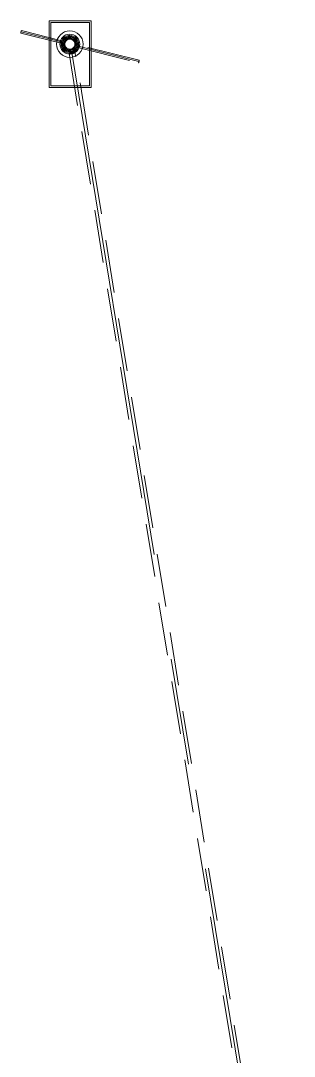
# Model space of a CAD drawing. Header units: metres. Extents: x 1753726 to 1755216, y 5920592 to 5921703.
# Drawn here: x 1754873.7 to 1754890, y 5921343.9 to 5921405.9 of the extents above; entities that cross this region are included whole.
import ezdxf

# ---------------------------------------------------------------- set-up
doc = ezdxf.new("R2010")
doc.units = ezdxf.units.M
doc.linetypes.add('CENTER', pattern=[50.8, 31.75, -6.35, 6.35, -6.35])
doc.linetypes.add('HIDDEN2', pattern=[4.7625, 3.175, -1.5875])
for name, color, linetype, lineweight in [('A-FLOR-____-OTLN', 9, 'Continuous', 9), ('A-GENM-____-OTLN', 4, 'Continuous', 9), ('A-WALL-____-OTLN', 2, 'Continuous', 9), ('P-PIPE-____-CNTR', 1, 'CENTER', 9), ('P-PIPE-____-OTLN', 6, 'HIDDEN2', 18)]:
    doc.layers.add(name, color=color, linetype=linetype, lineweight=lineweight)

# ---------------------------------------------------------------- blocks, each defined once
blk = doc.blocks.new('308492-ARUP-TUTB-MOD-0001_rvt-1-X-ARUP-GL-HERNE_BAY_ALIGNMENT')
at = {"layer": 'P-PIPE-____-CNTR'}
for p, q in [((1754876.096, 5921404.655), (1754873.684, 5921405.261)), ((1754876.096, 5921404.655), (1754873.684, 5921405.261)), ((1754880.738, 5921403.489), (1754877.106, 5921404.402)), ((1754880.738, 5921403.489), (1754877.106, 5921404.402)), ((1754889.851, 5921323.842), (1754876.732, 5921404.019)), ((1754889.851, 5921323.842), (1754876.732, 5921404.019))]:
    blk.add_line(p, q, dxfattribs=at)
at = {"layer": 'P-PIPE-____-OTLN'}
for p, q in [((1754873.666, 5921405.189), (1754876.078, 5921404.583)), ((1754876.115, 5921404.728), (1754873.702, 5921405.334)), ((1754877.088, 5921404.329), (1754880.72, 5921403.417)), ((1754880.757, 5921403.562), (1754877.124, 5921404.474)), ((1754876.553, 5921403.989), (1754889.672, 5921323.813)), ((1754890.031, 5921323.871), (1754876.911, 5921404.048))]:
    blk.add_line(p, q, dxfattribs=at)
for centre, major_axis, ratio, start_param, end_param in [((1754873.684, 5921405.261), (0.0183, 0.0727), 0.029932, 1.570796, 3.141593), ((1754873.684, 5921405.261), (0.0183, 0.0727), 0.029932, 3.141593, 4.712389), ((1754873.684, 5921405.261), (0.0183, 0.0727), 0.029932, 0, 1.570796), ((1754873.684, 5921405.261), (0.0183, 0.0727), 0.029932, 4.712389, 6.283185), ((1754876.096, 5921404.655), (0.0183, 0.0727), 0.029932, 1.570796, 3.141593), ((1754876.096, 5921404.655), (0.0183, 0.0727), 0.029932, 3.141593, 4.712389), ((1754876.096, 5921404.655), (0.0183, 0.0727), 0.029932, 0, 1.570796), ((1754876.096, 5921404.655), (0.0183, 0.0727), 0.029932, 4.712389, 6.283185), ((1754877.106, 5921404.402), (0.0183, 0.0727), 0.062378, 1.570796, 3.141593), ((1754877.106, 5921404.402), (0.0183, 0.0727), 0.062378, 3.141593, 4.712389), ((1754877.106, 5921404.402), (0.0183, 0.0727), 0.062378, 0, 1.570796), ((1754877.106, 5921404.402), (0.0183, 0.0727), 0.062378, 4.712389, 6.283185), ((1754876.732, 5921404.019), (0.179, 0.029), 0.037489, 1.570796, 3.141593), ((1754876.732, 5921404.019), (0.179, 0.029), 0.037489, 3.141593, 4.712389), ((1754876.732, 5921404.019), (0.179, 0.029), 0.037489, 0, 1.570796), ((1754876.732, 5921404.019), (0.179, 0.029), 0.037489, 4.712389, 6.283185), ((1754880.738, 5921403.489), (0.0183, 0.0727), 0.062378, 1.570796, 3.141593), ((1754880.738, 5921403.489), (0.0183, 0.0727), 0.062378, 3.141593, 4.712389), ((1754880.738, 5921403.489), (0.0183, 0.0727), 0.062378, 0, 1.570796), ((1754880.738, 5921403.489), (0.0183, 0.0727), 0.062378, 4.712389, 6.283185)]:
    blk.add_ellipse(centre, major_axis=major_axis, ratio=ratio, start_param=start_param, end_param=end_param, dxfattribs=at)
blk = doc.blocks.new('Generic Model - Access Cover - WSL - Floor Base - Inspector Riser 2-4531329-X-ARUP-GL-HERNE_BAY_ALIGNMENT')
at = {"layer": 'A-GENM-____-OTLN'}
for radius, start, end in [(0.462, 0, 180), (0.462, 0, 180), (0.462, 180, 0), (0.462, 180, 0), (0.425, 0, 180), (0.425, 0, 180), (0.425, 180, 0), (0.425, 180, 0), (0.372, 0, 180), (0.372, 180, 0), (0.369, 0, 180), (0.369, 180, 0), (0.353, 0, 180), (0.353, 0, 180), (0.353, 0, 180), (0.353, 180, 0), (0.353, 180, 0), (0.353, 180, 0), (0.3, 0, 180), (0.3, 0, 180), (0.3, 180, 0), (0.3, 180, 0)]:
    blk.add_arc((0, 0), radius, start, end, dxfattribs=at)
blk = doc.blocks.new('Arup_Vertical Circulation_Cat Ladder_with Cage_AU - Generic-4546258-X-ARUP-GL-HERNE_BAY_ALIGNMENT')
at = {"layer": 'A-GENM-____-OTLN'}
for p, q in [((-0.175, -0.19), (-0.175, -0.11)), ((-0.175, -0.11), (-0.15, -0.11)), ((-0.15, -0.11), (-0.175, -0.11)), ((-0.175, -0.11), (-0.175, -0.19)), ((-0.15, -0.19), (-0.175, -0.19)), ((-0.175, -0.19), (-0.15, -0.19)), ((-0.15, -0.11), (-0.15, -0.19)), ((-0.15, -0.19), (-0.15, -0.11)), ((0.15, -0.13), (-0.15, -0.13)), ((-0.15, -0.13), (-0.15, -0.15)), ((0.15, -0.13), (-0.15, -0.13)), ((-0.15, -0.13), (-0.15, -0.15)), ((0.15, -0.13), (-0.15, -0.13)), ((-0.15, -0.13), (-0.15, -0.15)), ((-0.15, -0.15), (-0.15, -0.17)), ((-0.15, -0.15), (-0.15, -0.17)), ((-0.15, -0.15), (-0.15, -0.17)), ((-0.15, -0.17), (0.15, -0.17)), ((-0.15, -0.17), (0.15, -0.17)), ((-0.15, -0.17), (0.15, -0.17)), ((0.15, -0.11), (0.175, -0.11)), ((0.15, -0.19), (0.15, -0.11)), ((0.15, -0.11), (0.15, -0.19)), ((0.175, -0.11), (0.15, -0.11)), ((0.15, -0.15), (0.15, -0.13)), ((0.15, -0.15), (0.15, -0.13)), ((0.15, -0.15), (0.15, -0.13)), ((0.15, -0.17), (0.15, -0.15)), ((0.15, -0.17), (0.15, -0.15)), ((0.15, -0.17), (0.15, -0.15)), ((0.175, -0.19), (0.15, -0.19)), ((0.15, -0.19), (0.175, -0.19)), ((0.175, -0.11), (0.175, -0.19)), ((0.175, -0.19), (0.175, -0.11))]:
    blk.add_line(p, q, dxfattribs=at)
blk = doc.blocks.new('308492-ARUP-STPW-MOD-1800_rvt-1-X-ARUP-GL-HERNE_BAY_ALIGNMENT')
at = {"layer": 'A-FLOR-____-OTLN'}
for radius, start, end in [(0.793, 0, 180), (0.793, 0, 180), (0.593, 0, 180), (0.593, 0, 180), (0.793, 180, 0), (0.793, 180, 0), (0.593, 180, 0), (0.593, 180, 0), (0.3, 75.89812, 255.89812), (0.3, 255.89812, 75.89812)]:
    blk.add_arc((1754876.601, 5921404.529), radius, start, end, dxfattribs=at)
for start_param, end_param in [(6.160123, 9.301716), (3.018531, 6.160123)]:
    blk.add_ellipse((1754876.601, 5921404.529), major_axis=(0.037, 0.298), ratio=1, start_param=start_param, end_param=end_param, dxfattribs=at)
at = {"layer": 'A-WALL-____-OTLN'}
for p, q in [((1754876.012, 5921404.599), (1754876.079, 5921404.583)), ((1754876.115, 5921404.728), (1754876.049, 5921404.745)), ((1754877.087, 5921404.329), (1754877.153, 5921404.313)), ((1754877.19, 5921404.458), (1754877.123, 5921404.475)), ((1754876.579, 5921404.004), (1754876.591, 5921403.936)), ((1754876.888, 5921404.01), (1754876.876, 5921404.081))]:
    blk.add_line(p, q, dxfattribs=at)
for radius, start, end in [(0.793, 0, 180), (0.793, 0, 180), (0.593, 0, 180), (0.593, 0, 180), (0.593, 0, 180), (0.593, 0, 180), (0.525, 0, 180), (0.525, 0, 180), (0.793, 180, 0), (0.793, 180, 0), (0.593, 180, 0), (0.593, 180, 0), (0.593, 180, 0), (0.593, 180, 0), (0.525, 180, 0), (0.525, 180, 0)]:
    blk.add_arc((1754876.601, 5921404.529), radius, start, end, dxfattribs=at)
for points, knots in [([(1754876.012, 5921404.599), (1754876.012, 5921404.599), (1754876.012, 5921404.6), (1754876.013, 5921404.605), (1754876.014, 5921404.611), (1754876.016, 5921404.624), (1754876.019, 5921404.644), (1754876.026, 5921404.673), (1754876.033, 5921404.702), (1754876.04, 5921404.721), (1754876.044, 5921404.733), (1754876.047, 5921404.74), (1754876.048, 5921404.744), (1754876.049, 5921404.745), (1754876.049, 5921404.745)], [0, 0, 0, 0, 0.0625, 0.125, 0.1875, 0.25, 0.375, 0.5, 0.625, 0.75, 0.8125, 0.875, 0.9375, 1, 1, 1, 1]), ([(1754876.049, 5921404.745), (1754876.049, 5921404.745), (1754876.048, 5921404.744), (1754876.047, 5921404.74), (1754876.044, 5921404.733), (1754876.04, 5921404.721), (1754876.033, 5921404.702), (1754876.026, 5921404.673), (1754876.019, 5921404.644), (1754876.016, 5921404.624), (1754876.014, 5921404.611), (1754876.013, 5921404.605), (1754876.012, 5921404.6), (1754876.012, 5921404.599), (1754876.012, 5921404.599)], [0, 0, 0, 0, 0.0625, 0.125, 0.1875, 0.25, 0.375, 0.5, 0.625, 0.75, 0.8125, 0.875, 0.9375, 1, 1, 1, 1]), ([(1754876.115, 5921404.728), (1754876.115, 5921404.728), (1754876.115, 5921404.727), (1754876.113, 5921404.723), (1754876.111, 5921404.717), (1754876.106, 5921404.705), (1754876.1, 5921404.685), (1754876.091, 5921404.657), (1754876.085, 5921404.628), (1754876.082, 5921404.607), (1754876.08, 5921404.595), (1754876.079, 5921404.588), (1754876.079, 5921404.584), (1754876.079, 5921404.583), (1754876.079, 5921404.583)], [0, 0, 0, 0, 0.0625, 0.125, 0.1875, 0.25, 0.375, 0.5, 0.625, 0.75, 0.8125, 0.875, 0.9375, 1, 1, 1, 1]), ([(1754876.079, 5921404.583), (1754876.079, 5921404.583), (1754876.079, 5921404.584), (1754876.079, 5921404.588), (1754876.08, 5921404.595), (1754876.082, 5921404.607), (1754876.085, 5921404.628), (1754876.091, 5921404.657), (1754876.099, 5921404.685), (1754876.106, 5921404.705), (1754876.111, 5921404.717), (1754876.113, 5921404.723), (1754876.115, 5921404.727), (1754876.115, 5921404.728), (1754876.115, 5921404.728)], [0, 0, 0, 0, 0.0625, 0.125, 0.1875, 0.25, 0.375, 0.5, 0.625, 0.75, 0.8125, 0.875, 0.9375, 1, 1, 1, 1]), ([(1754877.123, 5921404.475), (1754877.123, 5921404.475), (1754877.123, 5921404.474), (1754877.123, 5921404.47), (1754877.122, 5921404.463), (1754877.12, 5921404.45), (1754877.117, 5921404.43), (1754877.11, 5921404.401), (1754877.102, 5921404.372), (1754877.096, 5921404.353), (1754877.091, 5921404.341), (1754877.089, 5921404.334), (1754877.087, 5921404.33), (1754877.087, 5921404.329), (1754877.087, 5921404.329)], [0, 0, 0, 0, 0.0625, 0.125, 0.1875, 0.25, 0.375, 0.5, 0.625, 0.75, 0.8125, 0.875, 0.9375, 1, 1, 1, 1]), ([(1754877.087, 5921404.329), (1754877.087, 5921404.329), (1754877.087, 5921404.33), (1754877.089, 5921404.334), (1754877.091, 5921404.341), (1754877.096, 5921404.353), (1754877.102, 5921404.372), (1754877.11, 5921404.401), (1754877.117, 5921404.429), (1754877.12, 5921404.45), (1754877.122, 5921404.463), (1754877.123, 5921404.47), (1754877.123, 5921404.474), (1754877.123, 5921404.475), (1754877.123, 5921404.475)], [0, 0, 0, 0, 0.0625, 0.125, 0.1875, 0.25, 0.375, 0.5, 0.625, 0.75, 0.8125, 0.875, 0.9375, 1, 1, 1, 1]), ([(1754877.153, 5921404.313), (1754877.153, 5921404.313), (1754877.154, 5921404.314), (1754877.155, 5921404.318), (1754877.158, 5921404.324), (1754877.162, 5921404.336), (1754877.168, 5921404.356), (1754877.176, 5921404.384), (1754877.183, 5921404.413), (1754877.186, 5921404.433), (1754877.188, 5921404.446), (1754877.189, 5921404.453), (1754877.19, 5921404.457), (1754877.19, 5921404.458), (1754877.19, 5921404.458)], [0, 0, 0, 0, 0.0625, 0.125, 0.1875, 0.25, 0.375, 0.5, 0.625, 0.75, 0.8125, 0.875, 0.9375, 1, 1, 1, 1]), ([(1754877.19, 5921404.458), (1754877.19, 5921404.458), (1754877.19, 5921404.457), (1754877.189, 5921404.453), (1754877.188, 5921404.446), (1754877.186, 5921404.433), (1754877.183, 5921404.413), (1754877.176, 5921404.384), (1754877.168, 5921404.356), (1754877.162, 5921404.336), (1754877.158, 5921404.324), (1754877.155, 5921404.318), (1754877.154, 5921404.314), (1754877.153, 5921404.313), (1754877.153, 5921404.313)], [0, 0, 0, 0, 0.0625, 0.125, 0.1875, 0.25, 0.375, 0.5, 0.625, 0.75, 0.8125, 0.875, 0.9375, 1, 1, 1, 1]), ([(1754876.876, 5921404.081), (1754876.876, 5921404.081), (1754876.875, 5921404.081), (1754876.871, 5921404.078), (1754876.863, 5921404.074), (1754876.851, 5921404.067), (1754876.828, 5921404.055), (1754876.794, 5921404.04), (1754876.754, 5921404.026), (1754876.711, 5921404.015), (1754876.669, 5921404.008), (1754876.635, 5921404.005), (1754876.61, 5921404.004), (1754876.593, 5921404.004), (1754876.584, 5921404.004), (1754876.58, 5921404.004), (1754876.579, 5921404.004), (1754876.579, 5921404.004)], [0, 0, 0, 0, 0.045455, 0.090909, 0.136364, 0.181818, 0.272727, 0.363636, 0.454545, 0.545455, 0.636364, 0.727273, 0.795455, 0.863636, 0.931818, 0.965909, 1, 1, 1, 1]), ([(1754876.579, 5921404.004), (1754876.579, 5921404.004), (1754876.58, 5921404.004), (1754876.585, 5921404.004), (1754876.592, 5921404.004), (1754876.605, 5921404.004), (1754876.628, 5921404.004), (1754876.662, 5921404.007), (1754876.702, 5921404.013), (1754876.743, 5921404.023), (1754876.783, 5921404.036), (1754876.816, 5921404.049), (1754876.842, 5921404.062), (1754876.861, 5921404.073), (1754876.871, 5921404.079), (1754876.875, 5921404.081), (1754876.876, 5921404.081), (1754876.876, 5921404.081)], [0, 0, 0, 0, 0.043478, 0.086957, 0.130435, 0.173913, 0.26087, 0.347826, 0.434783, 0.521739, 0.608696, 0.695652, 0.771739, 0.847826, 0.923913, 0.961957, 1, 1, 1, 1]), ([(1754876.591, 5921403.936), (1754876.591, 5921403.936), (1754876.592, 5921403.936), (1754876.596, 5921403.936), (1754876.604, 5921403.936), (1754876.618, 5921403.936), (1754876.643, 5921403.937), (1754876.68, 5921403.94), (1754876.722, 5921403.948), (1754876.765, 5921403.958), (1754876.805, 5921403.971), (1754876.837, 5921403.984), (1754876.86, 5921403.995), (1754876.876, 5921404.003), (1754876.884, 5921404.007), (1754876.887, 5921404.009), (1754876.888, 5921404.01), (1754876.888, 5921404.01)], [0, 0, 0, 0, 0.045455, 0.090909, 0.136364, 0.181818, 0.272727, 0.363636, 0.454545, 0.545455, 0.636364, 0.727273, 0.795455, 0.863636, 0.931818, 0.965909, 1, 1, 1, 1]), ([(1754876.888, 5921404.01), (1754876.888, 5921404.01), (1754876.887, 5921404.009), (1754876.882, 5921404.007), (1754876.875, 5921404.003), (1754876.862, 5921403.996), (1754876.84, 5921403.986), (1754876.806, 5921403.972), (1754876.765, 5921403.958), (1754876.722, 5921403.948), (1754876.68, 5921403.941), (1754876.646, 5921403.937), (1754876.621, 5921403.936), (1754876.604, 5921403.936), (1754876.595, 5921403.936), (1754876.591, 5921403.936), (1754876.591, 5921403.936), (1754876.591, 5921403.936)], [0, 0, 0, 0, 0.045455, 0.090909, 0.136364, 0.181818, 0.272727, 0.363636, 0.454545, 0.545455, 0.636364, 0.727273, 0.795455, 0.863636, 0.931818, 0.965909, 1, 1, 1, 1])]:
    blk.add_open_spline(points, degree=3, knots=knots, dxfattribs=at)
at = {"layer": 'A-GENM-____-OTLN'}
for name, p, rotation in [('Generic Model - Access Cover - WSL - Floor Base - Inspector Riser 2-4531329-X-ARUP-GL-HERNE_BAY_ALIGNMENT', (1754876.601, 5921404.529), 345.8981194637649), ('Arup_Vertical Circulation_Cat Ladder_with Cage_AU - Generic-4546258-X-ARUP-GL-HERNE_BAY_ALIGNMENT', (1754876.38, 5921405.079), 21.30755858392482)]:
    blk.add_blockref(name, p, dxfattribs=dict(at, rotation=rotation))
blk = doc.blocks.new('EOP202A - EOP202A-4369146-X-ARUP-GL-HERNE_BAY_ALIGNMENT')
at = {"layer": 'A-GENM-____-OTLN'}
for p, q in [((443.185, 289.418), (440.685, 289.418)), ((440.685, 289.418), (440.685, 285.418)), ((440.685, 285.418), (440.685, 289.418)), ((440.685, 289.418), (443.185, 289.418)), ((440.785, 285.518), (440.785, 289.318)), ((440.785, 289.318), (443.085, 289.318)), ((443.085, 289.318), (440.785, 289.318)), ((440.785, 289.318), (440.785, 285.518)), ((443.085, 289.318), (443.085, 285.518)), ((443.085, 285.518), (443.085, 289.318)), ((443.185, 285.418), (443.185, 289.418)), ((443.185, 289.418), (443.185, 285.418)), ((440.685, 285.418), (443.185, 285.418)), ((443.185, 285.418), (440.685, 285.418)), ((443.085, 285.518), (440.785, 285.518)), ((440.785, 285.518), (443.085, 285.518))]:
    blk.add_line(p, q, dxfattribs=at)
blk = doc.blocks.new('308492-ARUP-STTW-MOD-1300_rvt-1-X-ARUP-GL-HERNE_BAY_ALIGNMENT')
at = {"layer": 'A-GENM-____-OTLN'}
blk.add_blockref('EOP202A - EOP202A-4369146-X-ARUP-GL-HERNE_BAY_ALIGNMENT', (1754434.685, 5921116.511), dxfattribs=at)

msp = doc.modelspace()

# ---------------------------------------------------------------- block references
for name in ['308492-ARUP-TUTB-MOD-0001_rvt-1-X-ARUP-GL-HERNE_BAY_ALIGNMENT', '308492-ARUP-STTW-MOD-1300_rvt-1-X-ARUP-GL-HERNE_BAY_ALIGNMENT', '308492-ARUP-STPW-MOD-1800_rvt-1-X-ARUP-GL-HERNE_BAY_ALIGNMENT']:
    msp.add_blockref(name, (0, 0))

doc.saveas('drawing.dxf')
